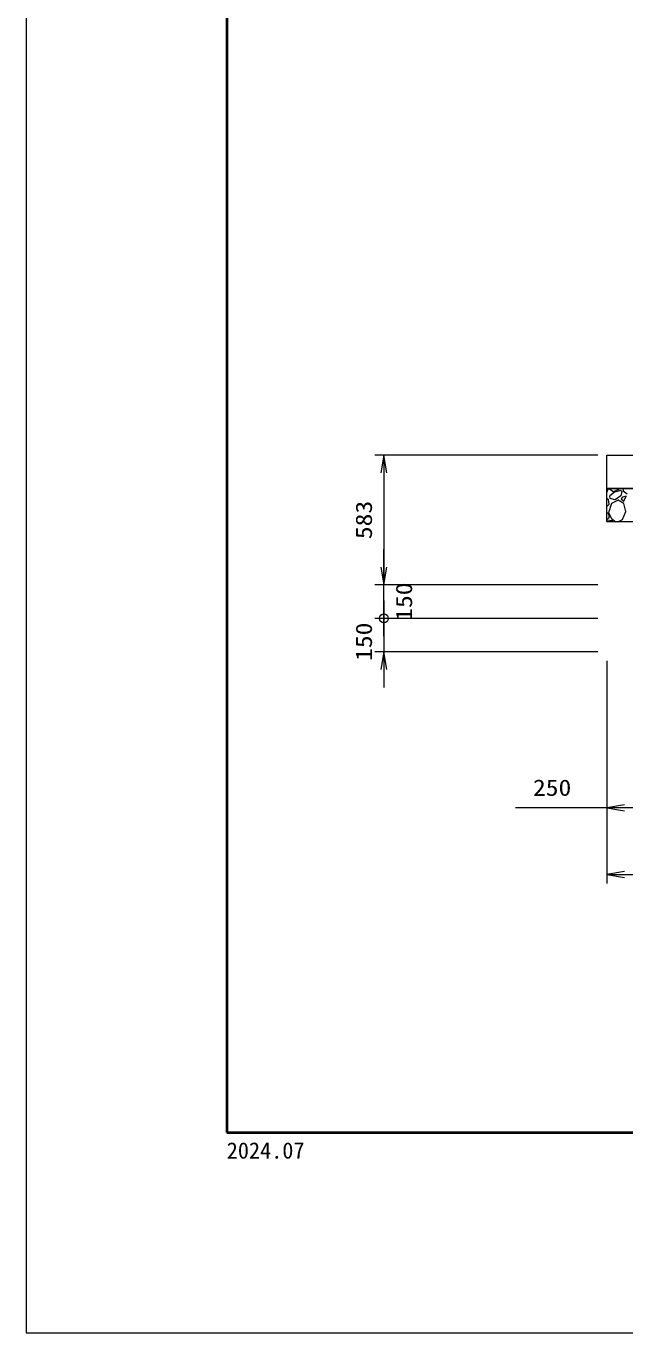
# Model space of a CAD drawing. Units: millimetres at full size. Extents: x 37600 to 71200, y -138800 to -115040.
# Drawn here: x 37600 to 40286, y -138800 to -132935 of the extents above; entities that cross this region are included whole.
import ezdxf
from ezdxf.enums import TextEntityAlignment as Align

# ---------------------------------------------------------------- set-up
doc = ezdxf.new("R2010")
doc.units = ezdxf.units.MM
doc.header["$LTSCALE"] = 80.0044
for name, color, linetype, lineweight in [('0_2', 4, 'Continuous', 13), ('Defpoints_5', 5, 'Continuous', 13), ('図枠', 1, 'Continuous', 40), ('寸法', 6, 'Continuous', 13), ('文字', 2, 'Continuous', 13), ('ﾊｯﾁﾝｸﾞ', 4, 'Continuous', 9)]:
    doc.layers.add(name, color=color, linetype=linetype, lineweight=lineweight)
doc.styles.add('ＭＳ ゴシック', font='')
doc.styles.get('ＭＳ ゴシック').set_extended_font_data('MS Gothic')

# ---------------------------------------------------------------- blocks, each defined once
blk = doc.blocks.new('open_arrow')
at = {"color": 0, "linetype": 'Continuous', "lineweight": -2}
blk.add_lwpolyline([(7.5, 1.25), (0, 0), (7.5, -1.25)], dxfattribs=at)
blk = doc.blocks.new('dimension_origin')
at = {"color": 0, "linetype": 'Continuous', "lineweight": -2}
blk.add_circle((0, 0), 1.25, dxfattribs=at)

msp = doc.modelspace()

# ---------------------------------------------------------------- linework, layer by layer
at = {"layer": '0_2', "color": 7}
for points in [[(40205, -134860), (44105, -134860), (44105, -135010), (40205, -135010)], [(40205, -135010), (44105, -135010), (44105, -135160), (40205, -135160)]]:
    msp.add_lwpolyline(points, close=True, dxfattribs=at)
at = {"layer": 'Defpoints_5'}
msp.add_lwpolyline([(37600, -138800), (71200, -138800), (71200, -115040), (37600, -115040)], close=True, dxfattribs=at)
at = {"layer": '図枠'}
msp.add_lwpolyline([(38500, -137900), (70300, -137900), (70300, -115940), (38500, -115940)], close=True, dxfattribs=at)
at = {"layer": '寸法'}
for p, q in [((40165, -134860), (39165, -134860)), ((39205, -134860), (39205, -135443)), ((39205, -135673), (39205, -135283)), ((40165, -135443), (39165, -135443)), ((40165, -135443), (39165, -135443)), ((39205, -135513), (39205, -135903)), ((40165, -135593), (39165, -135593)), ((40165, -135593), (39165, -135593)), ((40165, -135743), (39165, -135743)), ((40205, -135783), (40205, -136783)), ((40205, -135783), (40205, -136483)), ((40455, -136443), (39795, -136443)), ((40205, -136743), (44105, -136743))]:
    msp.add_line(p, q, dxfattribs=at)
at = {"layer": 'ﾊｯﾁﾝｸﾞ'}
for p, q in [((40205.25, -135027.85), (40212.57, -135010)), ((40218.91, -135015.11), (40220, -135010)), ((40266.84, -135010), (40235.8, -135024.76)), ((40280.06, -135020.22), (40278.84, -135010)), ((40205, -135027.98), (40205.25, -135027.85)), ((40205, -135054.36), (40212.16, -135059.42)), ((40215.9, -135079.89), (40212.16, -135059.42)), ((40240.32, -135027), (40218.69, -135042.72)), ((40220.65, -135054.52), (40218.69, -135042.72)), ((40235.8, -135024.76), (40218.91, -135015.11)), ((40242.39, -135061.37), (40220.65, -135054.52)), ((40256.29, -135063.04), (40225.79, -135077.42)), ((40268.07, -135019.06), (40240.32, -135027)), ((40268.87, -135042.84), (40242.39, -135061.37)), ((40282.22, -135077.17), (40256.29, -135063.04)), ((40272.78, -135024.42), (40268.07, -135019.06)), ((40272.78, -135024.42), (40268.87, -135042.84)), ((40275.5, -135048.72), (40269.11, -135057.26)), ((40269.11, -135057.26), (40280.96, -135066.58)), ((40292.85, -135045.17), (40275.5, -135048.72)), ((40278.85, -135020.92), (40295.92, -135033.69)), ((40280.96, -135066.58), (40292.85, -135045.17)), ((40205, -135091.34), (40215.9, -135079.89)), ((40212.09, -135120.89), (40205, -135119.49)), ((40216.29, -135128.17), (40212.09, -135120.89)), ((40225.79, -135077.42), (40212.6, -135118.98)), ((40212.6, -135118.98), (40226.09, -135145.14)), ((40216.53, -135142.58), (40216.29, -135128.17)), ((40275.25, -135149.09), (40290.02, -135113.08)), ((40290.02, -135113.08), (40282.22, -135077.17)), ((40205, -135147.51), (40216.53, -135142.58)), ((40205, -135152.47), (40207.01, -135151.3)), ((40207.01, -135151.3), (40229.08, -135153.12)), ((40226.09, -135145.14), (40245.69, -135160)), ((40229.08, -135153.12), (40230.8, -135160)), ((40254.09, -135160), (40275.25, -135149.09))]:
    msp.add_line(p, q, dxfattribs=at)

# ---------------------------------------------------------------- block references
at = {"layer": '寸法'}
for name, p, xscale, yscale, rotation in [('open_arrow', (39205, -134860), 10.7, 10.7, 270), ('open_arrow', (39205, -135443), 10.7, 10.7, 90), ('open_arrow', (39205, -135443), 10.7, 10.7, 90), ('dimension_origin', (39205, -135593), 16, 16, 270), ('dimension_origin', (39205, -135593), 16, 16, 90), ('open_arrow', (39205, -135743), 10.7, 10.7, 270)]:
    msp.add_blockref(name, p, dxfattribs=dict(at, xscale=xscale, yscale=yscale, rotation=rotation))
at = {"layer": '寸法', "xscale": 10.7, "yscale": 10.7}
for p in [(40205, -136443), (40205, -136743)]:
    msp.add_blockref('open_arrow', p, dxfattribs=at)

# ---------------------------------------------------------------- texts
at = {"layer": '寸法', "style": 'ＭＳ ゴシック', "width": 1.15}
for s, p in [('583', (39115, -135151.5)), ('150', (39295, -135518)), ('150', (39115, -135698))]:
    msp.add_text(s, height=73.31, rotation=90, dxfattribs=at).set_placement(p, align=Align.MIDDLE_CENTER)
msp.add_text('250', height=73.31, dxfattribs=at).set_placement((39960, -136353), align=Align.MIDDLE_CENTER)
at = {"layer": '文字', "style": 'ＭＳ ゴシック'}
msp.add_text('2024.07', height=73.31, dxfattribs=at).set_placement((38500, -138040), align=Align.BOTTOM_LEFT)

doc.saveas('drawing.dxf')
